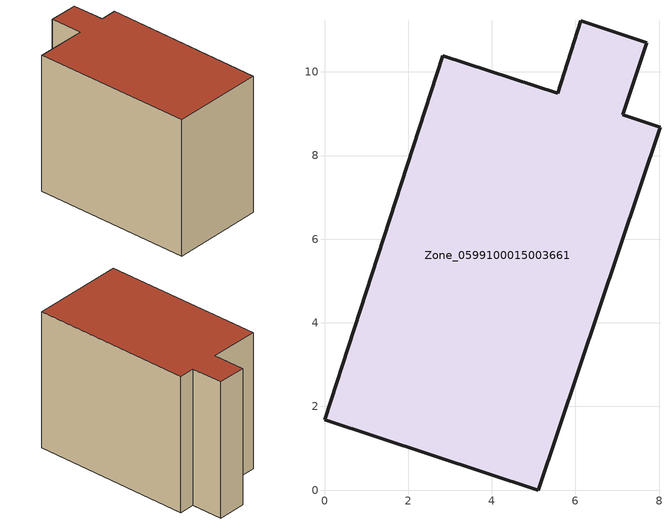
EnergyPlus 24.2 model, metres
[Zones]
Zone_0599100015003661
 floor ground (C_G): 8.02,8.68 5.11,0 0,1.68 2.83,10.39 5.57,9.49 6.13,11.22 7.7,10.7 7.13,8.97 z0.86
 wall outside (C_F): 7.13,8.97 7.7,10.7 6.13,11.22 5.57,9.49 2.83,10.39 0,1.68 5.11,0 8.02,8.68 7.13,8.97 z0.86:8.79
 roof outside (C_R): 5.11,0 8.02,8.68 7.13,8.97 7.7,10.7 6.13,11.22 5.57,9.49 2.83,10.39 0,1.68 z8.79
[BUILDING]
Pand.0599100015003661: North Axis=0; Terrain=City; Loads Convergence Tolerance Value=0.04; Temperature Convergence Tolerance Value=0.4; Solar Distribution=FullExterior; Maximum Number of Warmup Days=25; Minimum Number of Warmup Days=1
[Site:Location]
Rotterdam.The.Hague.AP_ZH_NLD Design_Conditions: Latitude=51.96; Longitude=4.45; Time Zone=1; Elevation=-4.5
[SITE:GROUNDTEMPERATURE:BUILDINGSURFACE]
18, 18, 18, 18, 18, 18, 18, 18, 18, 18, 18, 18
[MATERIAL] Thermal Absorptance=0.9; Solar Absorptance=0.7; Visible Absorptance=0.7
Name | Roughness | Thickness | Conductivity | Density | Specific Heat
G.TC.1965-1974 | MediumSmooth | 0.15 | 0.882353 | 540 | 1210
F.TC.1965-1974 | Rough | 0.3 | 0.697674 | 1920 | 840
R.TC.1965-1974 | MediumRough | 0.2 | 0.232558 | 1500 | 1000
[CONSTRUCTION]
C_G: G.TC.1965-1974
C_F: F.TC.1965-1974
C_R: R.TC.1965-1974
[ZONE]
Zone_0599100015003661: Type=1; Multiplier=1; Ceiling Height=Autocalculate; Volume=Autocalculate; Floor Area=autocalculate; Part of Total Floor Area=Yes
[ZONEINFILTRATION:DESIGNFLOWRATE]
Infil_Zone_0599100015003661: Zone or ZoneList or Space or SpaceList=Zone_0599100015003661; Schedule=AlwaysOn; Design Flow Rate Calculation Method=Flow/Area; Flow Rate per Floor Area=0.003; Constant Term Coefficient=1; Temperature Term Coefficient=0; Velocity Term Coefficient=0; Velocity Squared Term Coefficient=0
[HVACTEMPLATE:ZONE:IDEALLOADSAIRSYSTEM]
Zone_0599100015003661: Maximum Heating Supply Air Temperature=50; Minimum Cooling Supply Air Temperature=13; Maximum Heating Supply Air Humidity Ratio=0.0156; Minimum Cooling Supply Air Humidity Ratio=0.0077; Heating Limit=NoLimit; Cooling Limit=NoLimit; Dehumidification Control Type=ConstantSensibleHeatRatio; Cooling Sensible Heat Ratio=0.7; Dehumidification Setpoint=60; Humidification Control Type=None; Humidification Setpoint=30; Outdoor Air Method=None; Outdoor Air Flow Rate per Person=0.00944; Outdoor Air Flow Rate per Zone Floor Area=0; Outdoor Air Flow Rate per Zone=0; Demand Controlled Ventilation Type=None; Outdoor Air Economizer Type=NoEconomizer; Heat Recovery Type=None; Sensible Heat Recovery Effectiveness=0.7; Latent Heat Recovery Effectiveness=0.65
[ZONECONTROL:THERMOSTAT]
ThermostatControl_Zone_0599100015003661: Zone or ZoneList=Zone_0599100015003661; Control Type Schedule=DualSetpointControlType; Control 1=Thermostat_Zone_0599100015003661; Temperature Difference Between Cutout And Setpoint=0
[THERMOSTATSETPOINT:DUALSETPOINT]
Thermostat_Zone_0599100015003661: Heating Setpoint Temperature Schedule=HeatingSetpoint_Zone_0599100015003661; Cooling Setpoint Temperature Schedule=CoolingSetpoint_Zone_0599100015003661
[SCHEDULE:COMPACT]
HeatingSetpoint_Zone_0599100015003661: Through: 12/31, For: AllDays, Until: 24:00, 21
CoolingSetpoint_Zone_0599100015003661: Through: 12/31, For: AllDays, Until: 24:00, 24
DualSetpointControlType: Through: 12/31, For: AllDays, Until: 24:00, 4
AlwaysOn: Through: 12/31, For: AllDays, Until: 24:00, 1
